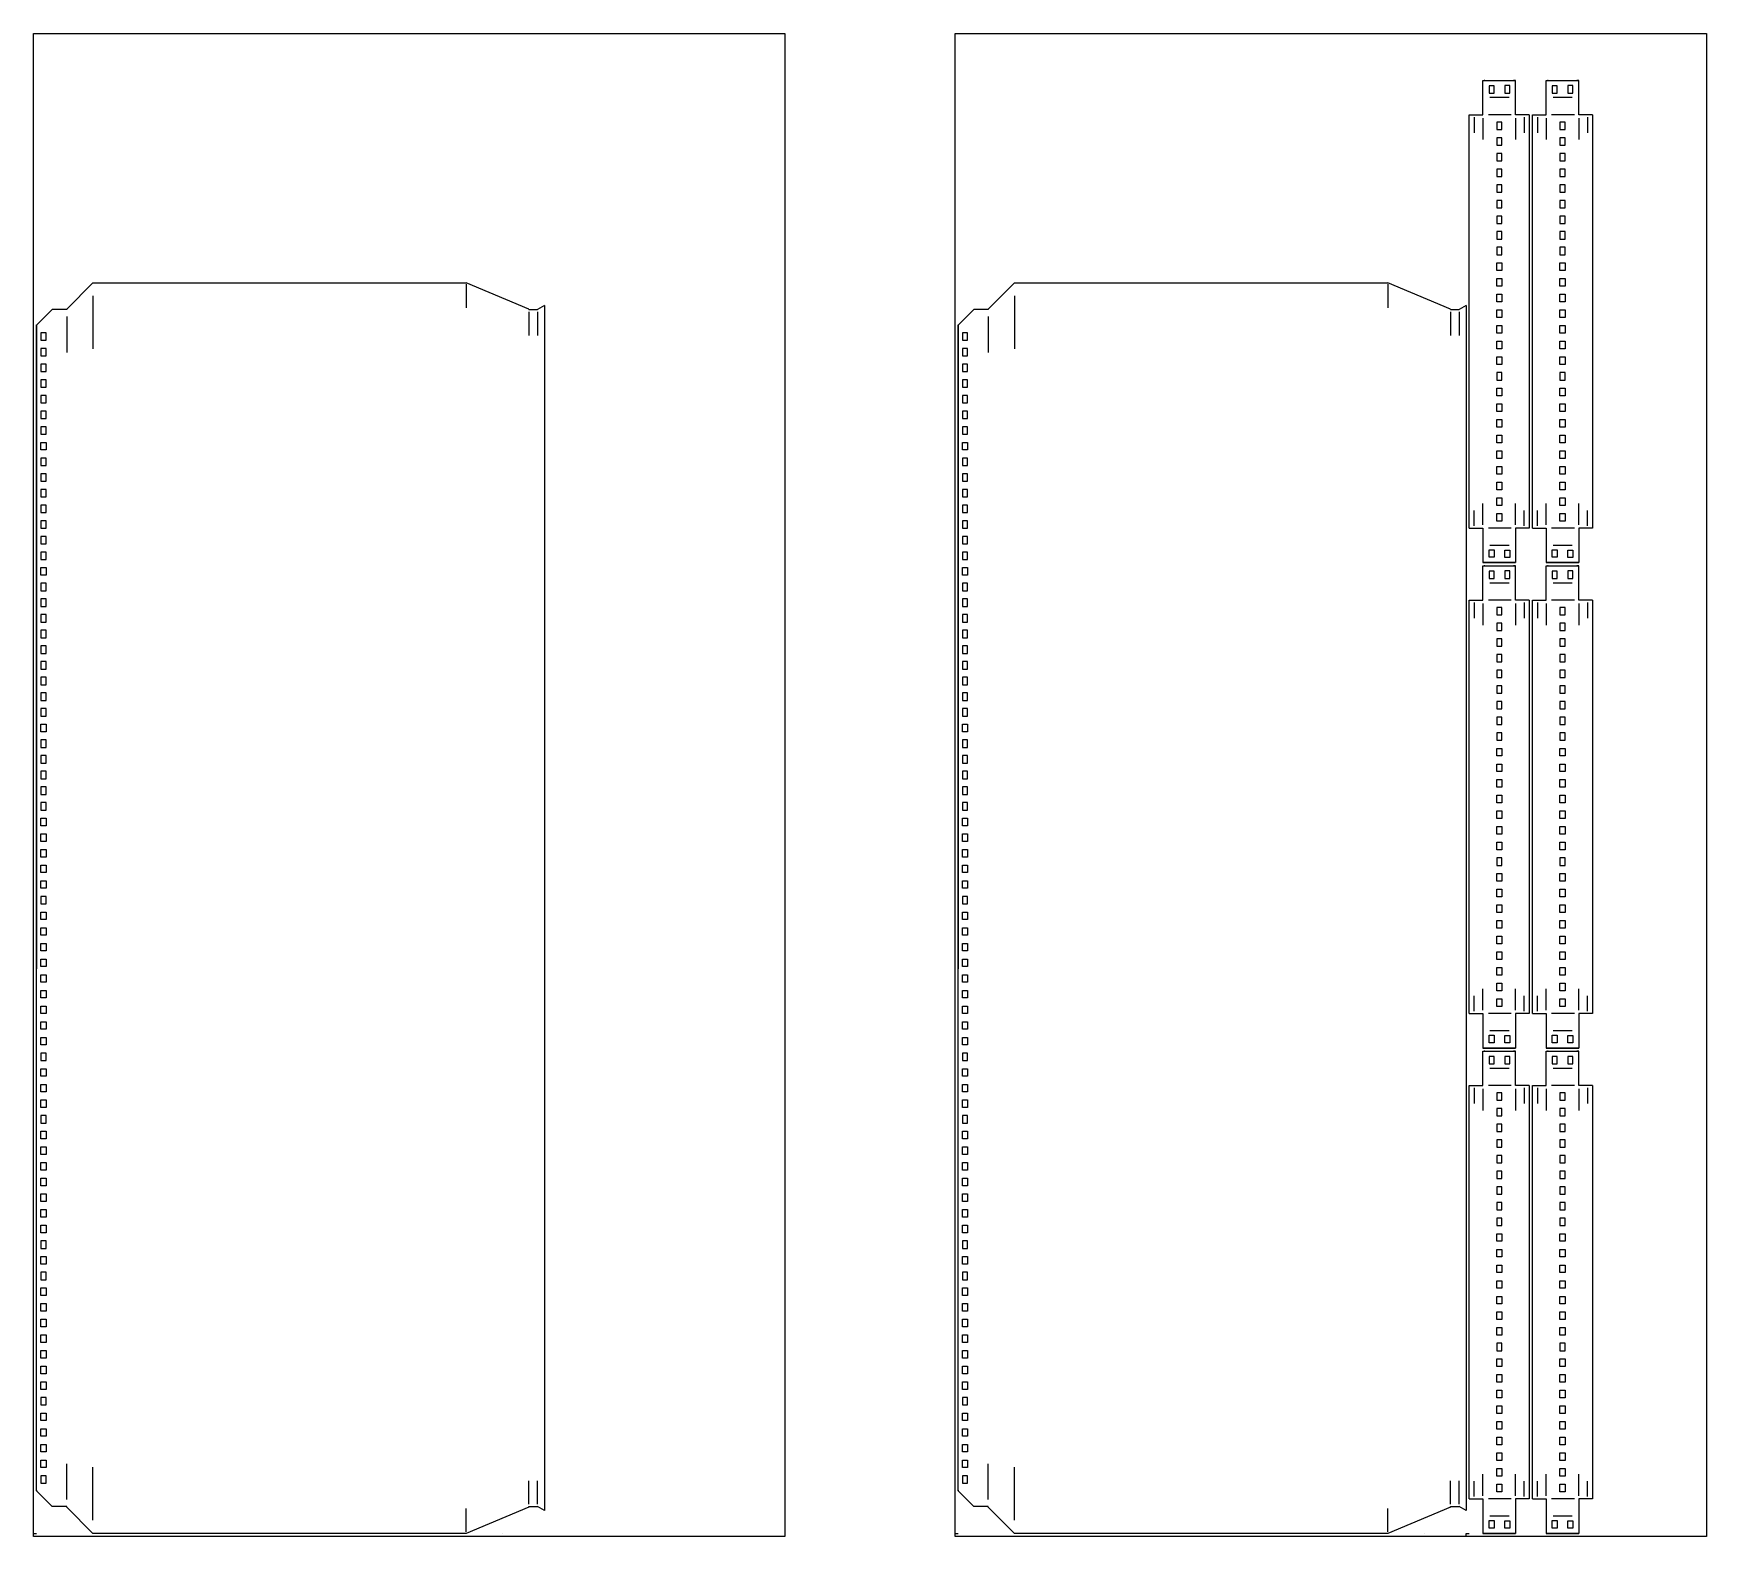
# Model space of a CAD drawing. Header units: millimetres. Extents: x 6584 to 13993, y 3601 to 6072.
# Drawn here: x 8195 to 10867, y 3672 to 6072 of the extents above; entities that cross this region are included whole.
import ezdxf

# ---------------------------------------------------------------- set-up
doc = ezdxf.new("R2010")
doc.units = ezdxf.units.MM
doc.layers.add('PSYMS', color=7, linetype='Continuous')

msp = doc.modelspace()

# ---------------------------------------------------------------- linework, layer by layer
for p, q in [((10510.1, 5997.1), (10562.1, 5997.1)), ((10611.1, 5997.1), (10663.1, 5997.1)), ((10551.7, 5969.6), (10521, 5969.6)), ((10652.7, 5969.6), (10622, 5969.6)), ((10488.1, 5282.1), (10488.1, 5942.1)), ((10555.3, 5942.1), (10518.8, 5942.1)), ((10584.1, 5942.1), (10584.1, 5282.1)), ((10589.1, 5282.1), (10589.1, 5942.1)), ((10656.3, 5942.1), (10619.8, 5942.1)), ((10685.1, 5942.1), (10685.1, 5282.1)), ((8290.3, 5674.1), (8886.3, 5674.1)), ((8986.3, 5632.1), (8886.3, 5674.1)), ((8886.3, 5671.6), (8886.3, 5634.1)), ((9762.1, 5674.1), (10358.1, 5674.1)), ((10458.1, 5632.1), (10358.1, 5674.1)), ((10358.1, 5671.6), (10358.1, 5634.1)), ((8290.3, 5653), (8290.3, 5568.6)), ((9762.1, 5653), (9762.1, 5568.6)), ((8200.3, 5606.1), (8225.3, 5631.1)), ((8248.3, 5631.1), (8225.3, 5631.1)), ((8248.3, 5632.1), (8248.3, 5631.1)), ((8248.3, 5620), (8248.3, 5562.7)), ((8986.3, 5631.1), (8986.3, 5632.1)), ((8986.3, 5632.1), (8986.3, 5631.1)), ((8986.3, 5631.1), (9000.3, 5631.1)), ((8986.3, 5627.5), (8986.3, 5590)), ((9011.3, 5637.6), (9000.3, 5631.1)), ((9000.3, 5627.5), (9000.3, 5590)), ((9011.3, 5637.6), (9011.3, 3713.6)), ((9011.3, 5637.6), (9011.3, 3713.6)), ((9672.1, 5606.1), (9697.1, 5631.1)), ((9720.1, 5631.1), (9697.1, 5631.1)), ((9720.1, 5632.1), (9720.1, 5631.1)), ((9720.1, 5620), (9720.1, 5562.7)), ((10458.1, 5631.1), (10458.1, 5632.1)), ((10458.1, 5632.1), (10458.1, 5631.1)), ((10458.1, 5631.1), (10472.1, 5631.1)), ((10458.1, 5627.5), (10458.1, 5590)), ((10483.1, 5637.6), (10472.1, 5631.1)), ((10472.1, 5627.5), (10472.1, 5590)), ((10483.1, 5637.6), (10483.1, 3713.6)), ((10483.1, 5637.6), (10483.1, 3713.6)), ((8200.3, 3745.1), (8200.3, 5607.1)), ((9672.1, 3745.1), (9672.1, 5607.1)), ((10555.3, 5282.1), (10518.8, 5282.1)), ((10656.3, 5282.1), (10619.8, 5282.1)), ((10551.7, 5254.6), (10521, 5254.6)), ((10652.7, 5254.6), (10622, 5254.6)), ((10562.1, 5227.1), (10510.1, 5227.1)), ((10510.1, 5222.1), (10562.1, 5222.1)), ((10663.1, 5227.1), (10611.1, 5227.1)), ((10611.1, 5222.1), (10663.1, 5222.1)), ((10551.7, 5194.6), (10521, 5194.6)), ((10652.7, 5194.6), (10622, 5194.6)), ((10488.1, 4507.1), (10488.1, 5167.1)), ((10555.3, 5167.1), (10518.8, 5167.1)), ((10584.1, 5167.1), (10584.1, 4507.1)), ((10589.1, 4507.1), (10589.1, 5167.1)), ((10656.3, 5167.1), (10619.8, 5167.1)), ((10685.1, 5167.1), (10685.1, 4507.1)), ((10555.3, 4507.1), (10518.8, 4507.1)), ((10656.3, 4507.1), (10619.8, 4507.1)), ((10551.7, 4479.6), (10521, 4479.6)), ((10652.7, 4479.6), (10622, 4479.6)), ((10562.1, 4452.1), (10510.1, 4452.1)), ((10510.1, 4447.1), (10562.1, 4447.1)), ((10663.1, 4452.1), (10611.1, 4452.1)), ((10611.1, 4447.1), (10663.1, 4447.1)), ((10551.7, 4419.6), (10521, 4419.6)), ((10652.7, 4419.6), (10622, 4419.6)), ((10488.1, 3732.1), (10488.1, 4392.1)), ((10555.3, 4392.1), (10518.8, 4392.1)), ((10584.1, 4392.1), (10584.1, 3732.1)), ((10589.1, 3732.1), (10589.1, 4392.1)), ((10656.3, 4392.1), (10619.8, 4392.1)), ((10685.1, 4392.1), (10685.1, 3732.1)), ((8248.3, 3731.1), (8248.3, 3788.4)), ((8290.3, 3698.2), (8290.3, 3782.6)), ((9720.1, 3731.1), (9720.1, 3788.4)), ((9762.1, 3698.2), (9762.1, 3782.6)), ((8200.3, 3745.1), (8225.3, 3720.1)), ((8986.3, 3723.6), (8986.3, 3761.2)), ((9000.3, 3723.6), (9000.3, 3761.2)), ((9672.1, 3745.1), (9697.1, 3720.1)), ((10458.1, 3723.6), (10458.1, 3761.2)), ((10472.1, 3723.6), (10472.1, 3761.2)), ((8248.3, 3720.1), (8225.3, 3720.1)), ((8248.3, 3719.1), (8248.3, 3720.1)), ((8248.3, 3719.1), (8248.3, 3720.1)), ((8290.3, 3677.1), (8248.3, 3719.1)), ((8290.3, 3677.1), (8248.3, 3719.1)), ((8986.3, 3719.1), (8886.3, 3677.1)), ((8886.3, 3679.5), (8886.3, 3717)), ((8986.3, 3719.1), (8986.3, 3720.1)), ((8986.3, 3719.1), (8986.3, 3720.1)), ((8986.3, 3720.1), (9000.3, 3720.1)), ((9011.3, 3713.6), (9000.3, 3720.1)), ((9720.1, 3720.1), (9697.1, 3720.1)), ((9720.1, 3719.1), (9720.1, 3720.1)), ((9720.1, 3719.1), (9720.1, 3720.1)), ((9762.1, 3677.1), (9720.1, 3719.1)), ((9762.1, 3677.1), (9720.1, 3719.1)), ((10458.1, 3719.1), (10358.1, 3677.1)), ((10358.1, 3679.5), (10358.1, 3717)), ((10458.1, 3719.1), (10458.1, 3720.1)), ((10458.1, 3719.1), (10458.1, 3720.1)), ((10458.1, 3720.1), (10472.1, 3720.1)), ((10483.1, 3713.6), (10472.1, 3720.1)), ((10555.3, 3732.1), (10518.8, 3732.1)), ((10656.3, 3732.1), (10619.8, 3732.1)), ((10551.7, 3704.6), (10521, 3704.6)), ((10652.7, 3704.6), (10622, 3704.6)), ((8195.3, 3672.1), (8195.3, 3677.1)), ((8195.3, 3677.1), (8200.3, 3677.1)), ((8886.3, 3677.1), (8290.3, 3677.1)), ((8944.3, 3677.1), (8944.3, 3677.1)), ((8944.3, 3677.1), (8944.3, 3677.1)), ((9667.1, 3672.1), (9667.1, 3677.1)), ((9667.1, 3677.1), (9672.1, 3677.1)), ((10358.1, 3677.1), (9762.1, 3677.1)), ((10416.1, 3677.1), (10416.1, 3677.1)), ((10416.1, 3677.1), (10416.1, 3677.1)), ((10483.1, 3672.1), (10483.1, 3677.1)), ((10483.1, 3677.1), (10488.1, 3677.1)), ((10562.1, 3677.1), (10510.1, 3677.1)), ((10663.1, 3677.1), (10611.1, 3677.1))]:
    msp.add_line(p, q)
at = {"color": 2}
for p, q in [((10510.1, 5997.1), (10562.1, 5997.1)), ((10611.1, 5997.1), (10663.1, 5997.1)), ((10510.1, 5227.1), (10562.1, 5227.1)), ((10510.1, 5222.1), (10562.1, 5222.1)), ((10611.1, 5227.1), (10663.1, 5227.1)), ((10611.1, 5222.1), (10663.1, 5222.1)), ((10510.1, 4452.1), (10562.1, 4452.1)), ((10510.1, 4447.1), (10562.1, 4447.1)), ((10611.1, 4452.1), (10663.1, 4452.1)), ((10611.1, 4447.1), (10663.1, 4447.1)), ((10510.1, 3677.1), (10562.1, 3677.1)), ((10611.1, 3677.1), (10663.1, 3677.1))]:
    msp.add_line(p, q, dxfattribs=at)
at = {"color": 6}
for p, q in [((10510.1, 5997.1), (10513.1, 5997.1)), ((10510.1, 5942.1), (10510.1, 5997.1)), ((10513.1, 5997.1), (10512.1, 5997.1)), ((10559.1, 5997.1), (10560.1, 5997.1)), ((10562.1, 5997.1), (10559.1, 5997.1)), ((10562.1, 5942.1), (10562.1, 5997.1)), ((10611.1, 5997.1), (10614.1, 5997.1)), ((10611.1, 5942.1), (10611.1, 5997.1)), ((10614.1, 5997.1), (10613.1, 5997.1)), ((10660.1, 5997.1), (10661.1, 5997.1)), ((10663.1, 5997.1), (10660.1, 5997.1)), ((10663.1, 5942.1), (10663.1, 5997.1)), ((10488.1, 5942.1), (10510.1, 5942.1)), ((10488.1, 5942.1), (10496.1, 5942.1)), ((10496.1, 5938.3), (10496.1, 5913.5)), ((10510.1, 5936.9), (10510.1, 5902.5)), ((10584.1, 5942.1), (10562.1, 5942.1)), ((10562.1, 5936.9), (10562.1, 5902.5)), ((10584.1, 5942.1), (10576.1, 5942.1)), ((10576.1, 5938.3), (10576.1, 5913.5)), ((10589.1, 5942.1), (10611.1, 5942.1)), ((10589.1, 5942.1), (10597.1, 5942.1)), ((10597.1, 5938.3), (10597.1, 5913.5)), ((10611.1, 5936.9), (10611.1, 5902.5)), ((10685.1, 5942.1), (10663.1, 5942.1)), ((10663.1, 5936.9), (10663.1, 5902.5)), ((10685.1, 5942.1), (10677.1, 5942.1)), ((10677.1, 5938.3), (10677.1, 5913.5)), ((10510.1, 5287.3), (10510.1, 5321.6)), ((10562.1, 5287.3), (10562.1, 5321.6)), ((10611.1, 5287.3), (10611.1, 5321.6)), ((10663.1, 5287.3), (10663.1, 5321.6)), ((10496.1, 5285.8), (10496.1, 5310.6)), ((10576.1, 5285.8), (10576.1, 5310.6)), ((10597.1, 5285.8), (10597.1, 5310.6)), ((10677.1, 5285.8), (10677.1, 5310.6)), ((10488.1, 5282.1), (10510.1, 5282.1)), ((10510.1, 5282.1), (10510.1, 5227.1)), ((10584.1, 5282.1), (10562.1, 5282.1)), ((10562.1, 5282.1), (10562.1, 5227.1)), ((10589.1, 5282.1), (10611.1, 5282.1)), ((10611.1, 5282.1), (10611.1, 5227.1)), ((10685.1, 5282.1), (10663.1, 5282.1)), ((10663.1, 5282.1), (10663.1, 5227.1)), ((10510.1, 5227.1), (10513.1, 5227.1)), ((10510.1, 5222.1), (10513.1, 5222.1)), ((10510.1, 5167.1), (10510.1, 5222.1)), ((10513.1, 5227.1), (10512.1, 5227.1)), ((10513.1, 5222.1), (10512.1, 5222.1)), ((10559.1, 5227.1), (10560.1, 5227.1)), ((10562.1, 5227.1), (10559.1, 5227.1)), ((10559.1, 5222.1), (10560.1, 5222.1)), ((10562.1, 5222.1), (10559.1, 5222.1)), ((10562.1, 5167.1), (10562.1, 5222.1)), ((10611.1, 5227.1), (10614.1, 5227.1)), ((10611.1, 5222.1), (10614.1, 5222.1)), ((10611.1, 5167.1), (10611.1, 5222.1)), ((10614.1, 5227.1), (10613.1, 5227.1)), ((10614.1, 5222.1), (10613.1, 5222.1)), ((10660.1, 5227.1), (10661.1, 5227.1)), ((10663.1, 5227.1), (10660.1, 5227.1)), ((10660.1, 5222.1), (10661.1, 5222.1)), ((10663.1, 5222.1), (10660.1, 5222.1)), ((10663.1, 5167.1), (10663.1, 5222.1)), ((10488.1, 5167.1), (10510.1, 5167.1)), ((10488.1, 5167.1), (10496.1, 5167.1)), ((10496.1, 5163.3), (10496.1, 5138.5)), ((10510.1, 5161.9), (10510.1, 5127.5)), ((10584.1, 5167.1), (10562.1, 5167.1)), ((10562.1, 5161.9), (10562.1, 5127.5)), ((10584.1, 5167.1), (10576.1, 5167.1)), ((10576.1, 5163.3), (10576.1, 5138.5)), ((10589.1, 5167.1), (10611.1, 5167.1)), ((10589.1, 5167.1), (10597.1, 5167.1)), ((10597.1, 5163.3), (10597.1, 5138.5)), ((10611.1, 5161.9), (10611.1, 5127.5)), ((10685.1, 5167.1), (10663.1, 5167.1)), ((10663.1, 5161.9), (10663.1, 5127.5)), ((10685.1, 5167.1), (10677.1, 5167.1)), ((10677.1, 5163.3), (10677.1, 5138.5)), ((10510.1, 4512.3), (10510.1, 4546.6)), ((10562.1, 4512.3), (10562.1, 4546.6)), ((10611.1, 4512.3), (10611.1, 4546.6)), ((10663.1, 4512.3), (10663.1, 4546.6)), ((10496.1, 4510.8), (10496.1, 4535.6)), ((10576.1, 4510.8), (10576.1, 4535.6)), ((10597.1, 4510.8), (10597.1, 4535.6)), ((10677.1, 4510.8), (10677.1, 4535.6)), ((10488.1, 4507.1), (10510.1, 4507.1)), ((10510.1, 4507.1), (10510.1, 4452.1)), ((10584.1, 4507.1), (10562.1, 4507.1)), ((10562.1, 4507.1), (10562.1, 4452.1)), ((10589.1, 4507.1), (10611.1, 4507.1)), ((10611.1, 4507.1), (10611.1, 4452.1)), ((10685.1, 4507.1), (10663.1, 4507.1)), ((10663.1, 4507.1), (10663.1, 4452.1)), ((10510.1, 4452.1), (10513.1, 4452.1)), ((10510.1, 4447.1), (10513.1, 4447.1)), ((10510.1, 4392.1), (10510.1, 4447.1)), ((10513.1, 4452.1), (10512.1, 4452.1)), ((10513.1, 4447.1), (10512.1, 4447.1)), ((10559.1, 4452.1), (10560.1, 4452.1)), ((10562.1, 4452.1), (10559.1, 4452.1)), ((10559.1, 4447.1), (10560.1, 4447.1)), ((10562.1, 4447.1), (10559.1, 4447.1)), ((10562.1, 4392.1), (10562.1, 4447.1)), ((10611.1, 4452.1), (10614.1, 4452.1)), ((10611.1, 4447.1), (10614.1, 4447.1)), ((10611.1, 4392.1), (10611.1, 4447.1)), ((10614.1, 4452.1), (10613.1, 4452.1)), ((10614.1, 4447.1), (10613.1, 4447.1)), ((10660.1, 4452.1), (10661.1, 4452.1)), ((10663.1, 4452.1), (10660.1, 4452.1)), ((10660.1, 4447.1), (10661.1, 4447.1)), ((10663.1, 4447.1), (10660.1, 4447.1)), ((10663.1, 4392.1), (10663.1, 4447.1)), ((10488.1, 4392.1), (10510.1, 4392.1)), ((10488.1, 4392.1), (10496.1, 4392.1)), ((10496.1, 4388.3), (10496.1, 4363.5)), ((10510.1, 4386.9), (10510.1, 4352.5)), ((10584.1, 4392.1), (10562.1, 4392.1)), ((10562.1, 4386.9), (10562.1, 4352.5)), ((10584.1, 4392.1), (10576.1, 4392.1)), ((10576.1, 4388.3), (10576.1, 4363.5)), ((10589.1, 4392.1), (10611.1, 4392.1)), ((10589.1, 4392.1), (10597.1, 4392.1)), ((10597.1, 4388.3), (10597.1, 4363.5)), ((10611.1, 4386.9), (10611.1, 4352.5)), ((10685.1, 4392.1), (10663.1, 4392.1)), ((10663.1, 4386.9), (10663.1, 4352.5)), ((10685.1, 4392.1), (10677.1, 4392.1)), ((10677.1, 4388.3), (10677.1, 4363.5)), ((10510.1, 3737.3), (10510.1, 3771.6)), ((10562.1, 3737.3), (10562.1, 3771.6)), ((10611.1, 3737.3), (10611.1, 3771.6)), ((10663.1, 3737.3), (10663.1, 3771.6)), ((10496.1, 3735.8), (10496.1, 3760.6)), ((10576.1, 3735.8), (10576.1, 3760.6)), ((10597.1, 3735.8), (10597.1, 3760.6)), ((10677.1, 3735.8), (10677.1, 3760.6)), ((10488.1, 3732.1), (10510.1, 3732.1)), ((10510.1, 3732.1), (10510.1, 3677.1)), ((10584.1, 3732.1), (10562.1, 3732.1)), ((10562.1, 3732.1), (10562.1, 3677.1)), ((10589.1, 3732.1), (10611.1, 3732.1)), ((10611.1, 3732.1), (10611.1, 3677.1)), ((10685.1, 3732.1), (10663.1, 3732.1)), ((10663.1, 3732.1), (10663.1, 3677.1)), ((10510.1, 3677.1), (10513.1, 3677.1)), ((10513.1, 3677.1), (10512.1, 3677.1)), ((10559.1, 3677.1), (10560.1, 3677.1)), ((10562.1, 3677.1), (10559.1, 3677.1)), ((10611.1, 3677.1), (10614.1, 3677.1)), ((10614.1, 3677.1), (10613.1, 3677.1)), ((10660.1, 3677.1), (10661.1, 3677.1)), ((10663.1, 3677.1), (10660.1, 3677.1))]:
    msp.add_line(p, q, dxfattribs=at)
at = {"color": 1}
for p, q in [((8290.3, 5674.1), (8248.3, 5632.1)), ((9762.1, 5674.1), (9720.1, 5632.1)), ((8248.3, 5632.1), (8248.3, 5631.1)), ((9011.3, 5636.6), (9011.3, 5637.6)), ((9720.1, 5632.1), (9720.1, 5631.1)), ((10483.1, 5636.6), (10483.1, 5637.6)), ((8200.3, 5606.1), (8200.3, 5548.6)), ((9672.1, 5606.1), (9672.1, 5548.6)), ((8200.3, 4716.6), (8200.3, 4578.6)), ((9672.1, 4716.6), (9672.1, 4578.6)), ((8200.3, 3746.1), (8200.3, 3745.1)), ((9672.1, 3746.1), (9672.1, 3745.1)), ((8248.3, 3719.1), (8248.3, 3720.1)), ((8290.3, 3677.1), (8248.3, 3719.1)), ((9720.1, 3719.1), (9720.1, 3720.1)), ((9762.1, 3677.1), (9720.1, 3719.1))]:
    msp.add_line(p, q, dxfattribs=at)
for points in [[(8195.3, 6072.1), (9395.3, 6072.1), (9395.3, 3672.1), (8195.3, 3672.1), (8195.3, 6072.1)], [(9667.1, 6072.1), (10867.1, 6072.1), (10867.1, 3672.1), (9667.1, 3672.1), (9667.1, 6072.1)]]:
    msp.add_lwpolyline(points)
at = {"color": 0}
for points in [[(10527.8, 5976.6), (10527.8, 5988.6), (10519.8, 5988.6), (10519.8, 5976.6)], [(10552.8, 5976.8), (10552.8, 5988.8), (10544.8, 5988.8), (10544.8, 5976.8)], [(10628.8, 5976.6), (10628.8, 5988.6), (10620.8, 5988.6), (10620.8, 5976.6)], [(10653.8, 5976.8), (10653.8, 5988.8), (10645.8, 5988.8), (10645.8, 5976.8)], [(10540.1, 5918.6), (10540.1, 5930.6), (10532.1, 5930.6), (10532.1, 5918.6)], [(10540.1, 5918.6), (10540.1, 5930.6), (10532.1, 5930.6), (10532.1, 5918.6)], [(10540.1, 5893.6), (10540.1, 5905.6), (10532.1, 5905.6), (10532.1, 5893.6)], [(10540.1, 5893.6), (10540.1, 5905.6), (10532.1, 5905.6), (10532.1, 5893.6)], [(10641.1, 5918.6), (10641.1, 5930.6), (10633.1, 5930.6), (10633.1, 5918.6)], [(10641.1, 5918.6), (10641.1, 5930.6), (10633.1, 5930.6), (10633.1, 5918.6)], [(10641.1, 5893.6), (10641.1, 5905.6), (10633.1, 5905.6), (10633.1, 5893.6)], [(10641.1, 5893.6), (10641.1, 5905.6), (10633.1, 5905.6), (10633.1, 5893.6)], [(10540.1, 5868.6), (10540.1, 5880.6), (10532.1, 5880.6), (10532.1, 5868.6)], [(10641.1, 5868.6), (10641.1, 5880.6), (10633.1, 5880.6), (10633.1, 5868.6)], [(10540.1, 5843.6), (10540.1, 5855.6), (10532.1, 5855.6), (10532.1, 5843.6)], [(10641.1, 5843.6), (10641.1, 5855.6), (10633.1, 5855.6), (10633.1, 5843.6)], [(10540.1, 5818.6), (10540.1, 5830.6), (10532.1, 5830.6), (10532.1, 5818.6)], [(10641.1, 5818.6), (10641.1, 5830.6), (10633.1, 5830.6), (10633.1, 5818.6)], [(10540.1, 5793.6), (10540.1, 5805.6), (10532.1, 5805.6), (10532.1, 5793.6)], [(10540.1, 5793.6), (10540.1, 5805.6), (10532.1, 5805.6), (10532.1, 5793.6)], [(10641.1, 5793.6), (10641.1, 5805.6), (10633.1, 5805.6), (10633.1, 5793.6)], [(10641.1, 5793.6), (10641.1, 5805.6), (10633.1, 5805.6), (10633.1, 5793.6)], [(10540.1, 5768.6), (10540.1, 5780.6), (10532.1, 5780.6), (10532.1, 5768.6)], [(10641.1, 5768.6), (10641.1, 5780.6), (10633.1, 5780.6), (10633.1, 5768.6)], [(10540.1, 5743.6), (10540.1, 5755.6), (10532.1, 5755.6), (10532.1, 5743.6)], [(10641.1, 5743.6), (10641.1, 5755.6), (10633.1, 5755.6), (10633.1, 5743.6)], [(10540.1, 5718.6), (10540.1, 5730.6), (10532.1, 5730.6), (10532.1, 5718.6)], [(10641.1, 5718.6), (10641.1, 5730.6), (10633.1, 5730.6), (10633.1, 5718.6)], [(10540.1, 5705.6), (10540.1, 5693.6), (10532.1, 5693.6), (10532.1, 5705.6)], [(10641.1, 5705.6), (10641.1, 5693.6), (10633.1, 5693.6), (10633.1, 5705.6)], [(10540.1, 5680.6), (10540.1, 5668.6), (10532.1, 5668.6), (10532.1, 5680.6)], [(10641.1, 5680.6), (10641.1, 5668.6), (10633.1, 5668.6), (10633.1, 5680.6)], [(10540.1, 5655.6), (10540.1, 5643.6), (10532.1, 5643.6), (10532.1, 5655.6)], [(10641.1, 5655.6), (10641.1, 5643.6), (10633.1, 5643.6), (10633.1, 5655.6)], [(10540.1, 5630.6), (10540.1, 5618.6), (10532.1, 5618.6), (10532.1, 5630.6)], [(10641.1, 5630.6), (10641.1, 5618.6), (10633.1, 5618.6), (10633.1, 5630.6)], [(8215.3, 5582.1), (8215.3, 5594.1), (8207.3, 5594.1), (8207.3, 5582.1)], [(9687.1, 5582.1), (9687.1, 5594.1), (9679.1, 5594.1), (9679.1, 5582.1)], [(10540.1, 5605.6), (10540.1, 5593.6), (10532.1, 5593.6), (10532.1, 5605.6)], [(10641.1, 5605.6), (10641.1, 5593.6), (10633.1, 5593.6), (10633.1, 5605.6)], [(8215.3, 5557.1), (8215.3, 5569.1), (8207.3, 5569.1), (8207.3, 5557.1)], [(9687.1, 5557.1), (9687.1, 5569.1), (9679.1, 5569.1), (9679.1, 5557.1)], [(10540.1, 5580.6), (10540.1, 5568.6), (10532.1, 5568.6), (10532.1, 5580.6)], [(10641.1, 5580.6), (10641.1, 5568.6), (10633.1, 5568.6), (10633.1, 5580.6)], [(8215.3, 5532.1), (8215.3, 5544.1), (8207.3, 5544.1), (8207.3, 5532.1)], [(9687.1, 5532.1), (9687.1, 5544.1), (9679.1, 5544.1), (9679.1, 5532.1)], [(10540.1, 5555.6), (10540.1, 5543.6), (10532.1, 5543.6), (10532.1, 5555.6)], [(10641.1, 5555.6), (10641.1, 5543.6), (10633.1, 5543.6), (10633.1, 5555.6)], [(8215.3, 5507.1), (8215.3, 5519.1), (8207.3, 5519.1), (8207.3, 5507.1)], [(9687.1, 5507.1), (9687.1, 5519.1), (9679.1, 5519.1), (9679.1, 5507.1)], [(10540.1, 5518.6), (10540.1, 5530.6), (10532.1, 5530.6), (10532.1, 5518.6)], [(10540.1, 5505.6), (10540.1, 5493.6), (10532.1, 5493.6), (10532.1, 5505.6)], [(10641.1, 5518.6), (10641.1, 5530.6), (10633.1, 5530.6), (10633.1, 5518.6)], [(10641.1, 5505.6), (10641.1, 5493.6), (10633.1, 5493.6), (10633.1, 5505.6)], [(8215.3, 5482.1), (8215.3, 5494.1), (8207.3, 5494.1), (8207.3, 5482.1)], [(9687.1, 5482.1), (9687.1, 5494.1), (9679.1, 5494.1), (9679.1, 5482.1)], [(10540.1, 5480.6), (10540.1, 5468.6), (10532.1, 5468.6), (10532.1, 5480.6)], [(10641.1, 5480.6), (10641.1, 5468.6), (10633.1, 5468.6), (10633.1, 5480.6)], [(8215.3, 5457.1), (8215.3, 5469.1), (8207.3, 5469.1), (8207.3, 5457.1)], [(9687.1, 5457.1), (9687.1, 5469.1), (9679.1, 5469.1), (9679.1, 5457.1)], [(10540.1, 5455.6), (10540.1, 5443.6), (10532.1, 5443.6), (10532.1, 5455.6)], [(10641.1, 5455.6), (10641.1, 5443.6), (10633.1, 5443.6), (10633.1, 5455.6)], [(8215.3, 5432.1), (8215.3, 5444.1), (8207.3, 5444.1), (8207.3, 5432.1)], [(9687.1, 5432.1), (9687.1, 5444.1), (9679.1, 5444.1), (9679.1, 5432.1)], [(10540.1, 5430.6), (10540.1, 5418.6), (10532.1, 5418.6), (10532.1, 5430.6)], [(10641.1, 5430.6), (10641.1, 5418.6), (10633.1, 5418.6), (10633.1, 5430.6)], [(8215.3, 5419.1), (8215.3, 5407.1), (8207.3, 5407.1), (8207.3, 5419.1)], [(9687.1, 5419.1), (9687.1, 5407.1), (9679.1, 5407.1), (9679.1, 5419.1)], [(10540.1, 5405.6), (10540.1, 5393.6), (10532.1, 5393.6), (10532.1, 5405.6)], [(10641.1, 5405.6), (10641.1, 5393.6), (10633.1, 5393.6), (10633.1, 5405.6)], [(8215.3, 5382.1), (8215.3, 5394.1), (8207.3, 5394.1), (8207.3, 5382.1)], [(9687.1, 5382.1), (9687.1, 5394.1), (9679.1, 5394.1), (9679.1, 5382.1)], [(10540.1, 5380.6), (10540.1, 5368.6), (10532.1, 5368.6), (10532.1, 5380.6)], [(10641.1, 5380.6), (10641.1, 5368.6), (10633.1, 5368.6), (10633.1, 5380.6)], [(8215.3, 5357.1), (8215.3, 5369.1), (8207.3, 5369.1), (8207.3, 5357.1)], [(8215.3, 5332.1), (8215.3, 5344.1), (8207.3, 5344.1), (8207.3, 5332.1)], [(9687.1, 5357.1), (9687.1, 5369.1), (9679.1, 5369.1), (9679.1, 5357.1)], [(9687.1, 5332.1), (9687.1, 5344.1), (9679.1, 5344.1), (9679.1, 5332.1)], [(10540.1, 5355.6), (10540.1, 5343.6), (10532.1, 5343.6), (10532.1, 5355.6)], [(10641.1, 5355.6), (10641.1, 5343.6), (10633.1, 5343.6), (10633.1, 5355.6)], [(8215.3, 5307.1), (8215.3, 5319.1), (8207.3, 5319.1), (8207.3, 5307.1)], [(9687.1, 5307.1), (9687.1, 5319.1), (9679.1, 5319.1), (9679.1, 5307.1)], [(10540.1, 5330.6), (10540.1, 5318.6), (10532.1, 5318.6), (10532.1, 5330.6)], [(10540.1, 5330.6), (10540.1, 5318.6), (10532.1, 5318.6), (10532.1, 5330.6)], [(10641.1, 5330.6), (10641.1, 5318.6), (10633.1, 5318.6), (10633.1, 5330.6)], [(10641.1, 5330.6), (10641.1, 5318.6), (10633.1, 5318.6), (10633.1, 5330.6)], [(8215.3, 5282.1), (8215.3, 5294.1), (8207.3, 5294.1), (8207.3, 5282.1)], [(9687.1, 5282.1), (9687.1, 5294.1), (9679.1, 5294.1), (9679.1, 5282.1)], [(10540.1, 5305.6), (10540.1, 5293.6), (10532.1, 5293.6), (10532.1, 5305.6)], [(10540.1, 5305.6), (10540.1, 5293.6), (10532.1, 5293.6), (10532.1, 5305.6)], [(10641.1, 5305.6), (10641.1, 5293.6), (10633.1, 5293.6), (10633.1, 5305.6)], [(10641.1, 5305.6), (10641.1, 5293.6), (10633.1, 5293.6), (10633.1, 5305.6)], [(8215.3, 5257.1), (8215.3, 5269.1), (8207.3, 5269.1), (8207.3, 5257.1)], [(9687.1, 5257.1), (9687.1, 5269.1), (9679.1, 5269.1), (9679.1, 5257.1)], [(8215.3, 5232.1), (8215.3, 5244.1), (8207.3, 5244.1), (8207.3, 5232.1)], [(9687.1, 5232.1), (9687.1, 5244.1), (9679.1, 5244.1), (9679.1, 5232.1)], [(10527.8, 5247.6), (10527.8, 5235.6), (10519.8, 5235.6), (10519.8, 5247.6)], [(10552.8, 5247.3), (10552.8, 5235.3), (10544.8, 5235.3), (10544.8, 5247.3)], [(10628.8, 5247.6), (10628.8, 5235.6), (10620.8, 5235.6), (10620.8, 5247.6)], [(10653.8, 5247.3), (10653.8, 5235.3), (10645.8, 5235.3), (10645.8, 5247.3)], [(8215.3, 5219.1), (8215.3, 5207.1), (8207.3, 5207.1), (8207.3, 5219.1)], [(9687.1, 5219.1), (9687.1, 5207.1), (9679.1, 5207.1), (9679.1, 5219.1)], [(10527.8, 5201.6), (10527.8, 5213.6), (10519.8, 5213.6), (10519.8, 5201.6)], [(10552.8, 5201.8), (10552.8, 5213.8), (10544.8, 5213.8), (10544.8, 5201.8)], [(10628.8, 5201.6), (10628.8, 5213.6), (10620.8, 5213.6), (10620.8, 5201.6)], [(10653.8, 5201.8), (10653.8, 5213.8), (10645.8, 5213.8), (10645.8, 5201.8)], [(8215.3, 5182.1), (8215.3, 5194.1), (8207.3, 5194.1), (8207.3, 5182.1)], [(9687.1, 5182.1), (9687.1, 5194.1), (9679.1, 5194.1), (9679.1, 5182.1)], [(8215.3, 5157.1), (8215.3, 5169.1), (8207.3, 5169.1), (8207.3, 5157.1)], [(9687.1, 5157.1), (9687.1, 5169.1), (9679.1, 5169.1), (9679.1, 5157.1)], [(8215.3, 5132.1), (8215.3, 5144.1), (8207.3, 5144.1), (8207.3, 5132.1)], [(9687.1, 5132.1), (9687.1, 5144.1), (9679.1, 5144.1), (9679.1, 5132.1)], [(10540.1, 5143.6), (10540.1, 5155.6), (10532.1, 5155.6), (10532.1, 5143.6)], [(10540.1, 5143.6), (10540.1, 5155.6), (10532.1, 5155.6), (10532.1, 5143.6)], [(10540.1, 5118.6), (10540.1, 5130.6), (10532.1, 5130.6), (10532.1, 5118.6)], [(10540.1, 5118.6), (10540.1, 5130.6), (10532.1, 5130.6), (10532.1, 5118.6)], [(10641.1, 5143.6), (10641.1, 5155.6), (10633.1, 5155.6), (10633.1, 5143.6)], [(10641.1, 5143.6), (10641.1, 5155.6), (10633.1, 5155.6), (10633.1, 5143.6)], [(10641.1, 5118.6), (10641.1, 5130.6), (10633.1, 5130.6), (10633.1, 5118.6)], [(10641.1, 5118.6), (10641.1, 5130.6), (10633.1, 5130.6), (10633.1, 5118.6)], [(8215.3, 5107.1), (8215.3, 5119.1), (8207.3, 5119.1), (8207.3, 5107.1)], [(9687.1, 5107.1), (9687.1, 5119.1), (9679.1, 5119.1), (9679.1, 5107.1)], [(10540.1, 5093.6), (10540.1, 5105.6), (10532.1, 5105.6), (10532.1, 5093.6)], [(10641.1, 5093.6), (10641.1, 5105.6), (10633.1, 5105.6), (10633.1, 5093.6)], [(8215.3, 5082.1), (8215.3, 5094.1), (8207.3, 5094.1), (8207.3, 5082.1)], [(9687.1, 5082.1), (9687.1, 5094.1), (9679.1, 5094.1), (9679.1, 5082.1)], [(10540.1, 5068.6), (10540.1, 5080.6), (10532.1, 5080.6), (10532.1, 5068.6)], [(10641.1, 5068.6), (10641.1, 5080.6), (10633.1, 5080.6), (10633.1, 5068.6)], [(8215.3, 5057.1), (8215.3, 5069.1), (8207.3, 5069.1), (8207.3, 5057.1)], [(9687.1, 5057.1), (9687.1, 5069.1), (9679.1, 5069.1), (9679.1, 5057.1)], [(10540.1, 5043.6), (10540.1, 5055.6), (10532.1, 5055.6), (10532.1, 5043.6)], [(10641.1, 5043.6), (10641.1, 5055.6), (10633.1, 5055.6), (10633.1, 5043.6)], [(8215.3, 5032.1), (8215.3, 5044.1), (8207.3, 5044.1), (8207.3, 5032.1)], [(9687.1, 5032.1), (9687.1, 5044.1), (9679.1, 5044.1), (9679.1, 5032.1)], [(10540.1, 5018.6), (10540.1, 5030.6), (10532.1, 5030.6), (10532.1, 5018.6)], [(10540.1, 5018.6), (10540.1, 5030.6), (10532.1, 5030.6), (10532.1, 5018.6)], [(10641.1, 5018.6), (10641.1, 5030.6), (10633.1, 5030.6), (10633.1, 5018.6)], [(10641.1, 5018.6), (10641.1, 5030.6), (10633.1, 5030.6), (10633.1, 5018.6)], [(8215.3, 5007.1), (8215.3, 5019.1), (8207.3, 5019.1), (8207.3, 5007.1)], [(9687.1, 5007.1), (9687.1, 5019.1), (9679.1, 5019.1), (9679.1, 5007.1)], [(10540.1, 4993.6), (10540.1, 5005.6), (10532.1, 5005.6), (10532.1, 4993.6)], [(10641.1, 4993.6), (10641.1, 5005.6), (10633.1, 5005.6), (10633.1, 4993.6)], [(8215.3, 4982.1), (8215.3, 4994.1), (8207.3, 4994.1), (8207.3, 4982.1)], [(9687.1, 4982.1), (9687.1, 4994.1), (9679.1, 4994.1), (9679.1, 4982.1)], [(10540.1, 4968.6), (10540.1, 4980.6), (10532.1, 4980.6), (10532.1, 4968.6)], [(10641.1, 4968.6), (10641.1, 4980.6), (10633.1, 4980.6), (10633.1, 4968.6)], [(8215.3, 4969.1), (8215.3, 4957.1), (8207.3, 4957.1), (8207.3, 4969.1)], [(8215.3, 4932.1), (8215.3, 4944.1), (8207.3, 4944.1), (8207.3, 4932.1)], [(9687.1, 4969.1), (9687.1, 4957.1), (9679.1, 4957.1), (9679.1, 4969.1)], [(9687.1, 4932.1), (9687.1, 4944.1), (9679.1, 4944.1), (9679.1, 4932.1)], [(10540.1, 4943.6), (10540.1, 4955.6), (10532.1, 4955.6), (10532.1, 4943.6)], [(10641.1, 4943.6), (10641.1, 4955.6), (10633.1, 4955.6), (10633.1, 4943.6)], [(8215.3, 4907.1), (8215.3, 4919.1), (8207.3, 4919.1), (8207.3, 4907.1)], [(9687.1, 4907.1), (9687.1, 4919.1), (9679.1, 4919.1), (9679.1, 4907.1)], [(10540.1, 4930.6), (10540.1, 4918.6), (10532.1, 4918.6), (10532.1, 4930.6)], [(10641.1, 4930.6), (10641.1, 4918.6), (10633.1, 4918.6), (10633.1, 4930.6)], [(8215.3, 4882.1), (8215.3, 4894.1), (8207.3, 4894.1), (8207.3, 4882.1)], [(9687.1, 4882.1), (9687.1, 4894.1), (9679.1, 4894.1), (9679.1, 4882.1)], [(10540.1, 4905.6), (10540.1, 4893.6), (10532.1, 4893.6), (10532.1, 4905.6)], [(10641.1, 4905.6), (10641.1, 4893.6), (10633.1, 4893.6), (10633.1, 4905.6)], [(8215.3, 4857.1), (8215.3, 4869.1), (8207.3, 4869.1), (8207.3, 4857.1)], [(9687.1, 4857.1), (9687.1, 4869.1), (9679.1, 4869.1), (9679.1, 4857.1)], [(10540.1, 4880.6), (10540.1, 4868.6), (10532.1, 4868.6), (10532.1, 4880.6)], [(10641.1, 4880.6), (10641.1, 4868.6), (10633.1, 4868.6), (10633.1, 4880.6)], [(8215.3, 4832.1), (8215.3, 4844.1), (8207.3, 4844.1), (8207.3, 4832.1)], [(9687.1, 4832.1), (9687.1, 4844.1), (9679.1, 4844.1), (9679.1, 4832.1)], [(10540.1, 4855.6), (10540.1, 4843.6), (10532.1, 4843.6), (10532.1, 4855.6)], [(10641.1, 4855.6), (10641.1, 4843.6), (10633.1, 4843.6), (10633.1, 4855.6)], [(8215.3, 4819.1), (8215.3, 4807.1), (8207.3, 4807.1), (8207.3, 4819.1)], [(9687.1, 4819.1), (9687.1, 4807.1), (9679.1, 4807.1), (9679.1, 4819.1)], [(10540.1, 4830.6), (10540.1, 4818.6), (10532.1, 4818.6), (10532.1, 4830.6)], [(10641.1, 4830.6), (10641.1, 4818.6), (10633.1, 4818.6), (10633.1, 4830.6)], [(8215.3, 4794.1), (8215.3, 4782.1), (8207.3, 4782.1), (8207.3, 4794.1)], [(9687.1, 4794.1), (9687.1, 4782.1), (9679.1, 4782.1), (9679.1, 4794.1)], [(10540.1, 4805.6), (10540.1, 4793.6), (10532.1, 4793.6), (10532.1, 4805.6)], [(10641.1, 4805.6), (10641.1, 4793.6), (10633.1, 4793.6), (10633.1, 4805.6)], [(8215.3, 4769.1), (8215.3, 4757.1), (8207.3, 4757.1), (8207.3, 4769.1)], [(9687.1, 4769.1), (9687.1, 4757.1), (9679.1, 4757.1), (9679.1, 4769.1)], [(10540.1, 4780.6), (10540.1, 4768.6), (10532.1, 4768.6), (10532.1, 4780.6)], [(10641.1, 4780.6), (10641.1, 4768.6), (10633.1, 4768.6), (10633.1, 4780.6)], [(8215.3, 4744.1), (8215.3, 4732.1), (8207.3, 4732.1), (8207.3, 4744.1)], [(9687.1, 4744.1), (9687.1, 4732.1), (9679.1, 4732.1), (9679.1, 4744.1)], [(10540.1, 4743.6), (10540.1, 4755.6), (10532.1, 4755.6), (10532.1, 4743.6)], [(10540.1, 4730.6), (10540.1, 4718.6), (10532.1, 4718.6), (10532.1, 4730.6)], [(10641.1, 4743.6), (10641.1, 4755.6), (10633.1, 4755.6), (10633.1, 4743.6)], [(10641.1, 4730.6), (10641.1, 4718.6), (10633.1, 4718.6), (10633.1, 4730.6)], [(8215.3, 4719.1), (8215.3, 4707.1), (8207.3, 4707.1), (8207.3, 4719.1)], [(9687.1, 4719.1), (9687.1, 4707.1), (9679.1, 4707.1), (9679.1, 4719.1)], [(10540.1, 4705.6), (10540.1, 4693.6), (10532.1, 4693.6), (10532.1, 4705.6)], [(10641.1, 4705.6), (10641.1, 4693.6), (10633.1, 4693.6), (10633.1, 4705.6)], [(8215.3, 4682.1), (8215.3, 4694.1), (8207.3, 4694.1), (8207.3, 4682.1)], [(9687.1, 4682.1), (9687.1, 4694.1), (9679.1, 4694.1), (9679.1, 4682.1)], [(10540.1, 4680.6), (10540.1, 4668.6), (10532.1, 4668.6), (10532.1, 4680.6)], [(10641.1, 4680.6), (10641.1, 4668.6), (10633.1, 4668.6), (10633.1, 4680.6)], [(8215.3, 4669.1), (8215.3, 4657.1), (8207.3, 4657.1), (8207.3, 4669.1)], [(9687.1, 4669.1), (9687.1, 4657.1), (9679.1, 4657.1), (9679.1, 4669.1)], [(10540.1, 4655.6), (10540.1, 4643.6), (10532.1, 4643.6), (10532.1, 4655.6)], [(10641.1, 4655.6), (10641.1, 4643.6), (10633.1, 4643.6), (10633.1, 4655.6)], [(8215.3, 4644.1), (8215.3, 4632.1), (8207.3, 4632.1), (8207.3, 4644.1)], [(9687.1, 4644.1), (9687.1, 4632.1), (9679.1, 4632.1), (9679.1, 4644.1)], [(10540.1, 4630.6), (10540.1, 4618.6), (10532.1, 4618.6), (10532.1, 4630.6)], [(10641.1, 4630.6), (10641.1, 4618.6), (10633.1, 4618.6), (10633.1, 4630.6)], [(8215.3, 4619.1), (8215.3, 4607.1), (8207.3, 4607.1), (8207.3, 4619.1)], [(9687.1, 4619.1), (9687.1, 4607.1), (9679.1, 4607.1), (9679.1, 4619.1)], [(10540.1, 4605.6), (10540.1, 4593.6), (10532.1, 4593.6), (10532.1, 4605.6)], [(10641.1, 4605.6), (10641.1, 4593.6), (10633.1, 4593.6), (10633.1, 4605.6)], [(8215.3, 4594.1), (8215.3, 4582.1), (8207.3, 4582.1), (8207.3, 4594.1)], [(8215.3, 4569.1), (8215.3, 4557.1), (8207.3, 4557.1), (8207.3, 4569.1)], [(9687.1, 4594.1), (9687.1, 4582.1), (9679.1, 4582.1), (9679.1, 4594.1)], [(9687.1, 4569.1), (9687.1, 4557.1), (9679.1, 4557.1), (9679.1, 4569.1)], [(10540.1, 4580.6), (10540.1, 4568.6), (10532.1, 4568.6), (10532.1, 4580.6)], [(10641.1, 4580.6), (10641.1, 4568.6), (10633.1, 4568.6), (10633.1, 4580.6)], [(8215.3, 4544.1), (8215.3, 4532.1), (8207.3, 4532.1), (8207.3, 4544.1)], [(9687.1, 4544.1), (9687.1, 4532.1), (9679.1, 4532.1), (9679.1, 4544.1)], [(10540.1, 4555.6), (10540.1, 4543.6), (10532.1, 4543.6), (10532.1, 4555.6)], [(10540.1, 4555.6), (10540.1, 4543.6), (10532.1, 4543.6), (10532.1, 4555.6)], [(10641.1, 4555.6), (10641.1, 4543.6), (10633.1, 4543.6), (10633.1, 4555.6)], [(10641.1, 4555.6), (10641.1, 4543.6), (10633.1, 4543.6), (10633.1, 4555.6)], [(8215.3, 4519.1), (8215.3, 4507.1), (8207.3, 4507.1), (8207.3, 4519.1)], [(9687.1, 4519.1), (9687.1, 4507.1), (9679.1, 4507.1), (9679.1, 4519.1)], [(10540.1, 4530.6), (10540.1, 4518.6), (10532.1, 4518.6), (10532.1, 4530.6)], [(10540.1, 4530.6), (10540.1, 4518.6), (10532.1, 4518.6), (10532.1, 4530.6)], [(10641.1, 4530.6), (10641.1, 4518.6), (10633.1, 4518.6), (10633.1, 4530.6)], [(10641.1, 4530.6), (10641.1, 4518.6), (10633.1, 4518.6), (10633.1, 4530.6)], [(8215.3, 4494.1), (8215.3, 4482.1), (8207.3, 4482.1), (8207.3, 4494.1)], [(9687.1, 4494.1), (9687.1, 4482.1), (9679.1, 4482.1), (9679.1, 4494.1)], [(8215.3, 4469.1), (8215.3, 4457.1), (8207.3, 4457.1), (8207.3, 4469.1)], [(9687.1, 4469.1), (9687.1, 4457.1), (9679.1, 4457.1), (9679.1, 4469.1)], [(10527.8, 4472.6), (10527.8, 4460.6), (10519.8, 4460.6), (10519.8, 4472.6)], [(10552.8, 4472.3), (10552.8, 4460.3), (10544.8, 4460.3), (10544.8, 4472.3)], [(10628.8, 4472.6), (10628.8, 4460.6), (10620.8, 4460.6), (10620.8, 4472.6)], [(10653.8, 4472.3), (10653.8, 4460.3), (10645.8, 4460.3), (10645.8, 4472.3)], [(8215.3, 4432.1), (8215.3, 4444.1), (8207.3, 4444.1), (8207.3, 4432.1)], [(9687.1, 4432.1), (9687.1, 4444.1), (9679.1, 4444.1), (9679.1, 4432.1)], [(10527.8, 4426.6), (10527.8, 4438.6), (10519.8, 4438.6), (10519.8, 4426.6)], [(10552.8, 4426.8), (10552.8, 4438.8), (10544.8, 4438.8), (10544.8, 4426.8)], [(10628.8, 4426.6), (10628.8, 4438.6), (10620.8, 4438.6), (10620.8, 4426.6)], [(10653.8, 4426.8), (10653.8, 4438.8), (10645.8, 4438.8), (10645.8, 4426.8)], [(8215.3, 4419.1), (8215.3, 4407.1), (8207.3, 4407.1), (8207.3, 4419.1)], [(9687.1, 4419.1), (9687.1, 4407.1), (9679.1, 4407.1), (9679.1, 4419.1)], [(8215.3, 4394.1), (8215.3, 4382.1), (8207.3, 4382.1), (8207.3, 4394.1)], [(9687.1, 4394.1), (9687.1, 4382.1), (9679.1, 4382.1), (9679.1, 4394.1)], [(8215.3, 4369.1), (8215.3, 4357.1), (8207.3, 4357.1), (8207.3, 4369.1)], [(9687.1, 4369.1), (9687.1, 4357.1), (9679.1, 4357.1), (9679.1, 4369.1)], [(10540.1, 4368.6), (10540.1, 4380.6), (10532.1, 4380.6), (10532.1, 4368.6)], [(10540.1, 4368.6), (10540.1, 4380.6), (10532.1, 4380.6), (10532.1, 4368.6)], [(10540.1, 4343.6), (10540.1, 4355.6), (10532.1, 4355.6), (10532.1, 4343.6)], [(10540.1, 4343.6), (10540.1, 4355.6), (10532.1, 4355.6), (10532.1, 4343.6)], [(10641.1, 4368.6), (10641.1, 4380.6), (10633.1, 4380.6), (10633.1, 4368.6)], [(10641.1, 4368.6), (10641.1, 4380.6), (10633.1, 4380.6), (10633.1, 4368.6)], [(10641.1, 4343.6), (10641.1, 4355.6), (10633.1, 4355.6), (10633.1, 4343.6)], [(10641.1, 4343.6), (10641.1, 4355.6), (10633.1, 4355.6), (10633.1, 4343.6)], [(8215.3, 4332.1), (8215.3, 4344.1), (8207.3, 4344.1), (8207.3, 4332.1)], [(9687.1, 4332.1), (9687.1, 4344.1), (9679.1, 4344.1), (9679.1, 4332.1)], [(10540.1, 4318.6), (10540.1, 4330.6), (10532.1, 4330.6), (10532.1, 4318.6)], [(10641.1, 4318.6), (10641.1, 4330.6), (10633.1, 4330.6), (10633.1, 4318.6)], [(8215.3, 4319.1), (8215.3, 4307.1), (8207.3, 4307.1), (8207.3, 4319.1)], [(9687.1, 4319.1), (9687.1, 4307.1), (9679.1, 4307.1), (9679.1, 4319.1)], [(10540.1, 4293.6), (10540.1, 4305.6), (10532.1, 4305.6), (10532.1, 4293.6)], [(10641.1, 4293.6), (10641.1, 4305.6), (10633.1, 4305.6), (10633.1, 4293.6)], [(8215.3, 4294.1), (8215.3, 4282.1), (8207.3, 4282.1), (8207.3, 4294.1)], [(9687.1, 4294.1), (9687.1, 4282.1), (9679.1, 4282.1), (9679.1, 4294.1)], [(10540.1, 4268.6), (10540.1, 4280.6), (10532.1, 4280.6), (10532.1, 4268.6)], [(10641.1, 4268.6), (10641.1, 4280.6), (10633.1, 4280.6), (10633.1, 4268.6)], [(8215.3, 4269.1), (8215.3, 4257.1), (8207.3, 4257.1), (8207.3, 4269.1)], [(9687.1, 4269.1), (9687.1, 4257.1), (9679.1, 4257.1), (9679.1, 4269.1)], [(10540.1, 4243.6), (10540.1, 4255.6), (10532.1, 4255.6), (10532.1, 4243.6)], [(10540.1, 4243.6), (10540.1, 4255.6), (10532.1, 4255.6), (10532.1, 4243.6)], [(10641.1, 4243.6), (10641.1, 4255.6), (10633.1, 4255.6), (10633.1, 4243.6)], [(10641.1, 4243.6), (10641.1, 4255.6), (10633.1, 4255.6), (10633.1, 4243.6)], [(8215.3, 4244.1), (8215.3, 4232.1), (8207.3, 4232.1), (8207.3, 4244.1)], [(9687.1, 4244.1), (9687.1, 4232.1), (9679.1, 4232.1), (9679.1, 4244.1)], [(10540.1, 4218.6), (10540.1, 4230.6), (10532.1, 4230.6), (10532.1, 4218.6)], [(10641.1, 4218.6), (10641.1, 4230.6), (10633.1, 4230.6), (10633.1, 4218.6)], [(8215.3, 4219.1), (8215.3, 4207.1), (8207.3, 4207.1), (8207.3, 4219.1)], [(9687.1, 4219.1), (9687.1, 4207.1), (9679.1, 4207.1), (9679.1, 4219.1)], [(10540.1, 4193.6), (10540.1, 4205.6), (10532.1, 4205.6), (10532.1, 4193.6)], [(10641.1, 4193.6), (10641.1, 4205.6), (10633.1, 4205.6), (10633.1, 4193.6)], [(8215.3, 4194.1), (8215.3, 4182.1), (8207.3, 4182.1), (8207.3, 4194.1)], [(8215.3, 4169.1), (8215.3, 4157.1), (8207.3, 4157.1), (8207.3, 4169.1)], [(9687.1, 4194.1), (9687.1, 4182.1), (9679.1, 4182.1), (9679.1, 4194.1)], [(9687.1, 4169.1), (9687.1, 4157.1), (9679.1, 4157.1), (9679.1, 4169.1)], [(10540.1, 4168.6), (10540.1, 4180.6), (10532.1, 4180.6), (10532.1, 4168.6)], [(10641.1, 4168.6), (10641.1, 4180.6), (10633.1, 4180.6), (10633.1, 4168.6)], [(8215.3, 4132.1), (8215.3, 4144.1), (8207.3, 4144.1), (8207.3, 4132.1)], [(9687.1, 4132.1), (9687.1, 4144.1), (9679.1, 4144.1), (9679.1, 4132.1)], [(10540.1, 4155.6), (10540.1, 4143.6), (10532.1, 4143.6), (10532.1, 4155.6)], [(10641.1, 4155.6), (10641.1, 4143.6), (10633.1, 4143.6), (10633.1, 4155.6)], [(8215.3, 4119.1), (8215.3, 4107.1), (8207.3, 4107.1), (8207.3, 4119.1)], [(9687.1, 4119.1), (9687.1, 4107.1), (9679.1, 4107.1), (9679.1, 4119.1)], [(10540.1, 4130.6), (10540.1, 4118.6), (10532.1, 4118.6), (10532.1, 4130.6)], [(10641.1, 4130.6), (10641.1, 4118.6), (10633.1, 4118.6), (10633.1, 4130.6)], [(8215.3, 4082.1), (8215.3, 4094.1), (8207.3, 4094.1), (8207.3, 4082.1)], [(9687.1, 4082.1), (9687.1, 4094.1), (9679.1, 4094.1), (9679.1, 4082.1)], [(10540.1, 4105.6), (10540.1, 4093.6), (10532.1, 4093.6), (10532.1, 4105.6)], [(10641.1, 4105.6), (10641.1, 4093.6), (10633.1, 4093.6), (10633.1, 4105.6)], [(8215.3, 4069.1), (8215.3, 4057.1), (8207.3, 4057.1), (8207.3, 4069.1)], [(9687.1, 4069.1), (9687.1, 4057.1), (9679.1, 4057.1), (9679.1, 4069.1)], [(10540.1, 4080.6), (10540.1, 4068.6), (10532.1, 4068.6), (10532.1, 4080.6)], [(10641.1, 4080.6), (10641.1, 4068.6), (10633.1, 4068.6), (10633.1, 4080.6)], [(8215.3, 4044.1), (8215.3, 4032.1), (8207.3, 4032.1), (8207.3, 4044.1)], [(9687.1, 4044.1), (9687.1, 4032.1), (9679.1, 4032.1), (9679.1, 4044.1)], [(10540.1, 4055.6), (10540.1, 4043.6), (10532.1, 4043.6), (10532.1, 4055.6)], [(10641.1, 4055.6), (10641.1, 4043.6), (10633.1, 4043.6), (10633.1, 4055.6)], [(8215.3, 4019.1), (8215.3, 4007.1), (8207.3, 4007.1), (8207.3, 4019.1)], [(9687.1, 4019.1), (9687.1, 4007.1), (9679.1, 4007.1), (9679.1, 4019.1)], [(10540.1, 4030.6), (10540.1, 4018.6), (10532.1, 4018.6), (10532.1, 4030.6)], [(10641.1, 4030.6), (10641.1, 4018.6), (10633.1, 4018.6), (10633.1, 4030.6)], [(8215.3, 3994.1), (8215.3, 3982.1), (8207.3, 3982.1), (8207.3, 3994.1)], [(9687.1, 3994.1), (9687.1, 3982.1), (9679.1, 3982.1), (9679.1, 3994.1)], [(10540.1, 4005.6), (10540.1, 3993.6), (10532.1, 3993.6), (10532.1, 4005.6)], [(10641.1, 4005.6), (10641.1, 3993.6), (10633.1, 3993.6), (10633.1, 4005.6)], [(8215.3, 3969.1), (8215.3, 3957.1), (8207.3, 3957.1), (8207.3, 3969.1)], [(9687.1, 3969.1), (9687.1, 3957.1), (9679.1, 3957.1), (9679.1, 3969.1)], [(10540.1, 3968.6), (10540.1, 3980.6), (10532.1, 3980.6), (10532.1, 3968.6)], [(10540.1, 3955.6), (10540.1, 3943.6), (10532.1, 3943.6), (10532.1, 3955.6)], [(10641.1, 3968.6), (10641.1, 3980.6), (10633.1, 3980.6), (10633.1, 3968.6)], [(10641.1, 3955.6), (10641.1, 3943.6), (10633.1, 3943.6), (10633.1, 3955.6)], [(8215.3, 3944.1), (8215.3, 3932.1), (8207.3, 3932.1), (8207.3, 3944.1)], [(9687.1, 3944.1), (9687.1, 3932.1), (9679.1, 3932.1), (9679.1, 3944.1)], [(10540.1, 3930.6), (10540.1, 3918.6), (10532.1, 3918.6), (10532.1, 3930.6)], [(10641.1, 3930.6), (10641.1, 3918.6), (10633.1, 3918.6), (10633.1, 3930.6)], [(8215.3, 3919.1), (8215.3, 3907.1), (8207.3, 3907.1), (8207.3, 3919.1)], [(9687.1, 3919.1), (9687.1, 3907.1), (9679.1, 3907.1), (9679.1, 3919.1)], [(10540.1, 3905.6), (10540.1, 3893.6), (10532.1, 3893.6), (10532.1, 3905.6)], [(10641.1, 3905.6), (10641.1, 3893.6), (10633.1, 3893.6), (10633.1, 3905.6)], [(8215.3, 3882.1), (8215.3, 3894.1), (8207.3, 3894.1), (8207.3, 3882.1)], [(9687.1, 3882.1), (9687.1, 3894.1), (9679.1, 3894.1), (9679.1, 3882.1)], [(10540.1, 3880.6), (10540.1, 3868.6), (10532.1, 3868.6), (10532.1, 3880.6)], [(10641.1, 3880.6), (10641.1, 3868.6), (10633.1, 3868.6), (10633.1, 3880.6)], [(8215.3, 3869.1), (8215.3, 3857.1), (8207.3, 3857.1), (8207.3, 3869.1)], [(9687.1, 3869.1), (9687.1, 3857.1), (9679.1, 3857.1), (9679.1, 3869.1)], [(10540.1, 3855.6), (10540.1, 3843.6), (10532.1, 3843.6), (10532.1, 3855.6)], [(10641.1, 3855.6), (10641.1, 3843.6), (10633.1, 3843.6), (10633.1, 3855.6)], [(8215.3, 3844.1), (8215.3, 3832.1), (8207.3, 3832.1), (8207.3, 3844.1)], [(9687.1, 3844.1), (9687.1, 3832.1), (9679.1, 3832.1), (9679.1, 3844.1)], [(10540.1, 3830.6), (10540.1, 3818.6), (10532.1, 3818.6), (10532.1, 3830.6)], [(10641.1, 3830.6), (10641.1, 3818.6), (10633.1, 3818.6), (10633.1, 3830.6)], [(8215.3, 3819.1), (8215.3, 3807.1), (8207.3, 3807.1), (8207.3, 3819.1)], [(8215.3, 3794.1), (8215.3, 3782.1), (8207.3, 3782.1), (8207.3, 3794.1)], [(9687.1, 3819.1), (9687.1, 3807.1), (9679.1, 3807.1), (9679.1, 3819.1)], [(9687.1, 3794.1), (9687.1, 3782.1), (9679.1, 3782.1), (9679.1, 3794.1)], [(10540.1, 3805.6), (10540.1, 3793.6), (10532.1, 3793.6), (10532.1, 3805.6)], [(10641.1, 3805.6), (10641.1, 3793.6), (10633.1, 3793.6), (10633.1, 3805.6)], [(8215.3, 3757.1), (8215.3, 3769.1), (8207.3, 3769.1), (8207.3, 3757.1)], [(9687.1, 3757.1), (9687.1, 3769.1), (9679.1, 3769.1), (9679.1, 3757.1)], [(10540.1, 3780.6), (10540.1, 3768.6), (10532.1, 3768.6), (10532.1, 3780.6)], [(10540.1, 3780.6), (10540.1, 3768.6), (10532.1, 3768.6), (10532.1, 3780.6)], [(10641.1, 3780.6), (10641.1, 3768.6), (10633.1, 3768.6), (10633.1, 3780.6)], [(10641.1, 3780.6), (10641.1, 3768.6), (10633.1, 3768.6), (10633.1, 3780.6)], [(10540.1, 3755.6), (10540.1, 3743.6), (10532.1, 3743.6), (10532.1, 3755.6)], [(10540.1, 3755.6), (10540.1, 3743.6), (10532.1, 3743.6), (10532.1, 3755.6)], [(10641.1, 3755.6), (10641.1, 3743.6), (10633.1, 3743.6), (10633.1, 3755.6)], [(10641.1, 3755.6), (10641.1, 3743.6), (10633.1, 3743.6), (10633.1, 3755.6)], [(10527.8, 3697.6), (10527.8, 3685.6), (10519.8, 3685.6), (10519.8, 3697.6)], [(10552.8, 3697.3), (10552.8, 3685.3), (10544.8, 3685.3), (10544.8, 3697.3)], [(10628.8, 3697.6), (10628.8, 3685.6), (10620.8, 3685.6), (10620.8, 3697.6)], [(10653.8, 3697.3), (10653.8, 3685.3), (10645.8, 3685.3), (10645.8, 3697.3)]]:
    msp.add_lwpolyline(points, close=True, dxfattribs=at)
at = {"color": 1}
for points in [[(8200.3, 5607.1), (8200.3, 5607.1)], [(9672.1, 5607.1), (9672.1, 5607.1)]]:
    msp.add_lwpolyline(points, close=True, dxfattribs=at)
for points in [[(8200.3, 5606.1), (8200.3, 5605.1)], [(9672.1, 5606.1), (9672.1, 5605.1)], [(8200.3, 5548.6), (8200.3, 4716.6)], [(9672.1, 5548.6), (9672.1, 4716.6)], [(8200.3, 3745.1), (8200.3, 4578.6)], [(9672.1, 3745.1), (9672.1, 4578.6)], [(8200.3, 3745.1), (8200.3, 3746.1)], [(9672.1, 3745.1), (9672.1, 3746.1)]]:
    msp.add_lwpolyline(points, dxfattribs=at)
at = {"layer": 'PSYMS', "color": 6}
for points in [[(10511.6, 5997.1), (10562.1, 5997.1)], [(10612.6, 5997.1), (10663.1, 5997.1)], [(10511.6, 5227.1), (10562.1, 5227.1)], [(10511.6, 5222.1), (10562.1, 5222.1)], [(10612.6, 5227.1), (10663.1, 5227.1)], [(10612.6, 5222.1), (10663.1, 5222.1)], [(10511.6, 4452.1), (10562.1, 4452.1)], [(10511.6, 4447.1), (10562.1, 4447.1)], [(10612.6, 4452.1), (10663.1, 4452.1)], [(10612.6, 4447.1), (10663.1, 4447.1)], [(10511.6, 3677.1), (10562.1, 3677.1)], [(10612.6, 3677.1), (10663.1, 3677.1)]]:
    msp.add_lwpolyline(points, dxfattribs=at)

doc.saveas('drawing.dxf')
